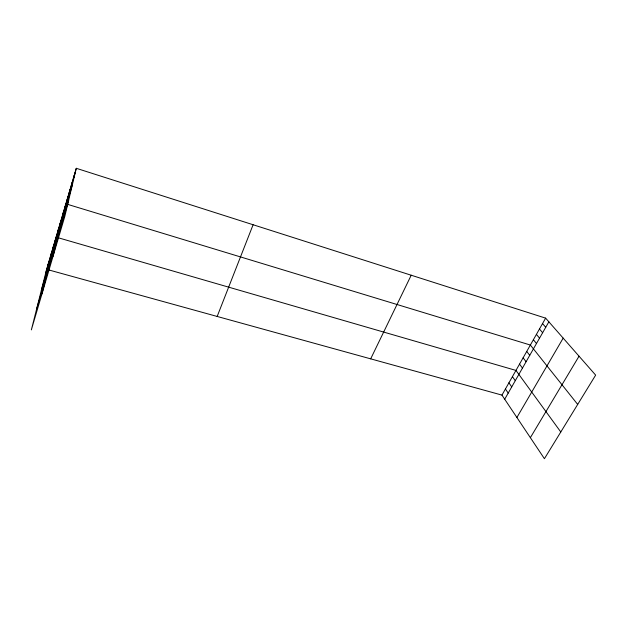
<?xml version="1.0" encoding="UTF-8"?>
<svg xmlns="http://www.w3.org/2000/svg" width="627" height="627" viewBox="0 0 627 627"><rect width="100%" height="100%" fill="white"/><g stroke="black" fill="none" stroke-linecap="round" stroke-linejoin="round"><path stroke-width="0.94" d="M76.29 168.295L64.8 216.433L31.35 329.888L46.633 269.351L76.29 168.295L545.631 318.14L595.65 375.118L544.416 458.705L501.953 395.104L46.633 269.351M73.437 178.585L74.174 175.497M69.213 192.967L69.989 189.762M71.321 185.804L72.074 182.653M67.128 200.084L67.92 196.815M62.559 215.649L63.39 212.263M52.981 256.529L65.866 203.822M57.629 232.437L58.499 228.918M60.082 224.074L60.937 220.626M41.954 293.914L56.085 237.139L515.958 370.416L560.797 431.987M50.387 257.094L51.32 253.379M52.778 248.943L53.695 245.29M48.013 265.174L48.969 261.404M45.661 273.184L75.569 171.312M41.343 290.301L72.34 184.863M36.491 309.511L68.688 200.138M217.169 316.455L253.104 224.74M370.675 358.848L411.21 275.222M501.953 395.104L545.631 318.14M504.704 399.227L548.86 321.816M516.899 417.488L563.179 338.125M530.371 437.662L579.042 356.199M67.732 204.394L530.364 345.038L577.686 404.431M542.543 323.579L545.733 327.286M539.471 328.987L542.629 332.733M536.414 334.371L539.541 338.141M533.381 339.716L536.477 343.525M526.727 351.441L529.744 355.321M523.114 357.813L526.092 361.724M519.524 364.13L522.463 368.08M512.424 376.647L515.284 380.667M508.905 382.838L511.734 386.898M505.417 388.991L508.207 393.082"/></g></svg>
